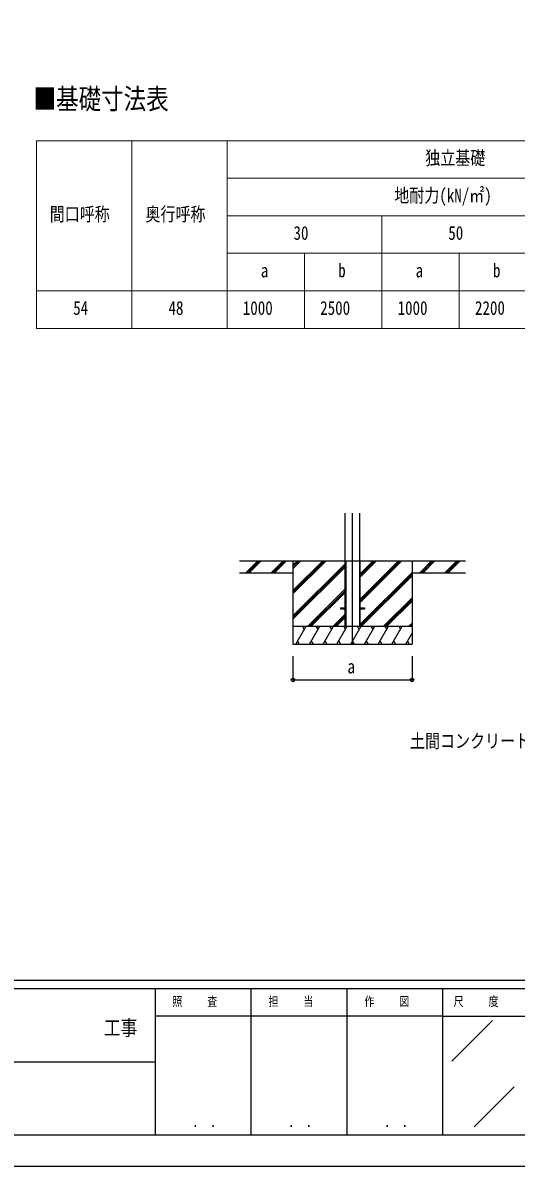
# Model space of a CAD drawing. Units: millimetres, scale not verified. Extents: x -14718 to 14718, y -10395 to 10395.
# Drawn here: x 3422 to 7565, y -10395 to -797 of the extents above; entities that cross this region are included whole.
import ezdxf
from ezdxf.enums import TextEntityAlignment as Align

# ---------------------------------------------------------------- set-up
doc = ezdxf.new("R2010")
doc.units = ezdxf.units.MM
doc.header["$LTSCALE"] = 40
doc.layers.add('0-1_TABLE1', color=7, linetype='Continuous', lineweight=18)
for name, color, linetype in [('0-2_USER1', 3, 'Continuous'), ('0-3_YKK_12', 2, 'Continuous'), ('0-5_YKK_A1', 4, 'Continuous'), ('0-6_YKK_D', 6, 'Continuous'), ('0-7_YKK_ZWAK', 7, 'Continuous')]:
    doc.layers.add(name, color=color, linetype=linetype)
doc.styles.add('ＭＳ ゴシック', font='')
doc.styles.get('ＭＳ ゴシック').set_extended_font_data('MS Gothic')

msp = doc.modelspace()

# ---------------------------------------------------------------- linework, layer by layer
at = {"layer": '0-1_TABLE1'}
for p, q in [((3537.57, -1786.58), (12937.57, -1786.58)), ((3537.57, -1786.58), (3537.57, -3361.58)), ((4337.57, -1786.58), (4337.57, -3361.58)), ((5137.57, -2101.58), (12937.57, -2101.58)), ((5137.57, -2416.58), (12937.57, -2416.58)), ((5137.57, -2731.58), (12937.57, -2731.58)), ((5787.57, -2731.58), (5787.57, -3361.58)), ((7087.57, -2731.58), (7087.57, -3361.58)), ((3537.57, -3361.58), (12937.57, -3361.58))]:
    msp.add_line(p, q, dxfattribs=at)
for points in [[(5137.57, -1786.58), (5137.57, -3046.58), (5137.57, -3361.58)], [(6437.57, -2416.58), (6437.57, -3046.58), (6437.57, -3361.58)], [(3537.57, -3046.58), (5787.57, -3046.58), (6437.57, -3046.58), (7087.57, -3046.58), (7737.57, -3046.58), (8387.57, -3046.58), (9037.57, -3046.58), (9687.57, -3046.58), (10337.57, -3046.58), (10987.57, -3046.58), (11637.57, -3046.58), (12287.57, -3046.58), (12937.57, -3046.58)]]:
    msp.add_lwpolyline(points, dxfattribs=at)
at = {"layer": '0-3_YKK_12'}
msp.add_line((6190.85, -6013.12), (6190.85, -4913.12), dxfattribs=at)
at = {"layer": '0-5_YKK_A1'}
for p, q in [((6128.35, -5863.12), (6128.35, -4913.12)), ((6253.35, -5863.12), (6253.35, -4913.12)), ((5240.85, -5313.12), (6128.35, -5313.12)), ((5295.18, -5413.12), (5395.19, -5313.12)), ((5309.33, -5413.12), (5409.33, -5313.12)), ((5323.47, -5413.12), (5423.47, -5313.12)), ((5507.32, -5413.12), (5607.32, -5313.12)), ((5521.46, -5413.12), (5621.46, -5313.12)), ((5535.6, -5413.12), (5635.6, -5313.12)), ((5690.85, -5313.12), (5690.85, -6013.12)), ((5954.82, -5313.12), (5690.85, -5577.09)), ((5742.69, -5313.12), (5690.85, -5364.96)), ((5940.68, -5313.12), (5690.85, -5562.95)), ((5968.97, -5313.12), (5690.85, -5591.23)), ((5728.55, -5313.12), (5690.85, -5350.82)), ((5756.83, -5313.12), (5690.85, -5379.1)), ((6128.35, -5337.58), (5690.85, -5775.08)), ((6128.35, -5351.72), (5690.85, -5789.22)), ((6128.35, -5365.86), (5690.85, -5803.36)), ((6128.35, -5313.12), (6253.35, -5313.12)), ((6130.05, -5313.12), (6130.05, -5863.12)), ((6133.55, -5313.12), (6133.55, -5863.12)), ((6248.15, -5313.12), (6248.15, -5863.12)), ((6251.65, -5313.12), (6251.65, -5863.12)), ((6253.35, -5313.12), (7140.85, -5313.12)), ((6591.22, -5313.12), (6253.35, -5650.99)), ((6379.09, -5313.12), (6253.35, -5438.85)), ((6577.08, -5313.12), (6253.35, -5636.84)), ((6605.36, -5313.12), (6253.35, -5665.13)), ((6364.95, -5313.12), (6253.35, -5424.71)), ((6393.23, -5313.12), (6253.35, -5453)), ((6690.85, -5313.12), (6690.85, -6013.12)), ((6854.87, -5313.12), (6754.87, -5413.12)), ((6869.01, -5313.12), (6769.01, -5413.12)), ((6883.15, -5313.12), (6783.15, -5413.12)), ((7067, -5313.12), (6967, -5413.12)), ((7081.14, -5313.12), (6981.14, -5413.12)), ((7095.29, -5313.12), (6995.29, -5413.12)), ((5240.85, -5413.12), (5690.85, -5413.12)), ((6690.85, -5411.48), (6253.35, -5848.98)), ((6690.85, -5425.62), (6253.35, -5863.12)), ((6690.85, -5439.76), (6267.49, -5863.12)), ((6690.85, -5413.12), (7140.85, -5413.12)), ((6128.35, -5549.71), (5814.95, -5863.12)), ((6128.35, -5563.85), (5829.09, -5863.12)), ((6128.35, -5578), (5843.23, -5863.12)), ((6690.85, -5623.61), (6451.34, -5863.12)), ((6690.85, -5637.75), (6465.48, -5863.12)), ((6690.85, -5651.89), (6479.63, -5863.12)), ((6090.85, -5708.62), (6090.85, -5717.62)), ((6090.85, -5708.62), (6128.35, -5708.62)), ((6090.85, -5717.62), (6128.35, -5717.62)), ((6253.35, -5708.62), (6290.85, -5708.62)), ((6253.35, -5717.62), (6290.85, -5717.62)), ((6290.85, -5708.62), (6290.85, -5717.62)), ((6128.35, -5761.84), (6027.08, -5863.12)), ((6128.35, -5775.99), (6041.22, -5863.12)), ((6128.35, -5790.13), (6055.36, -5863.12)), ((6690.85, -5835.74), (6663.47, -5863.12)), ((6690.85, -5849.88), (6677.62, -5863.12)), ((5690.85, -5863.12), (6690.85, -5863.12)), ((5713.97, -6013.12), (5800.58, -5863.12)), ((5785.57, -5889.1), (5770.57, -5863.12)), ((5829.44, -6013.12), (5916.05, -5863.12)), ((5901.05, -5889.1), (5886.05, -5863.12)), ((5944.91, -6013.12), (6031.52, -5863.12)), ((6016.51, -5889.1), (6001.51, -5863.12)), ((6060.38, -6013.12), (6146.99, -5863.12)), ((6131.98, -5889.1), (6116.98, -5863.12)), ((6175.85, -6013.12), (6262.46, -5863.12)), ((6247.46, -5889.1), (6232.45, -5863.12)), ((6291.32, -6013.12), (6377.93, -5863.12)), ((6362.93, -5889.1), (6347.93, -5863.12)), ((6406.79, -6013.12), (6493.4, -5863.12)), ((6463.4, -5863.12), (6478.4, -5889.1)), ((6522.26, -6013.12), (6608.87, -5863.12)), ((6578.87, -5863.12), (6593.87, -5889.1)), ((6637.73, -6013.12), (6690.85, -5921.11)), ((5690.85, -6013.12), (6690.85, -6013.12)), ((5728.97, -5987.14), (5743.97, -6013.12)), ((5844.44, -5987.14), (5859.44, -6013.12)), ((5959.91, -5987.14), (5974.91, -6013.12)), ((6075.38, -5987.14), (6090.38, -6013.12)), ((6190.85, -5987.14), (6205.85, -6013.12)), ((6306.32, -5987.14), (6321.32, -6013.12)), ((6421.79, -5987.14), (6436.79, -6013.12)), ((6537.26, -5987.14), (6552.26, -6013.12)), ((6652.73, -5987.14), (6667.73, -6013.12))]:
    msp.add_line(p, q, dxfattribs=at)
at = {"layer": '0-6_YKK_D'}
for p, q in [((5690.85, -6113.12), (5690.85, -6314.12)), ((6690.85, -6113.12), (6690.85, -6314.12)), ((5690.85, -6313.12), (6690.85, -6313.12))]:
    msp.add_line(p, q, dxfattribs=at)
for centre in [(5690.85, -6313.12), (6690.85, -6313.12)]:
    msp.add_circle(centre, 14.88, dxfattribs=at)
at = {"layer": '0-7_YKK_ZWAK'}
for p, q in [((13632.57, -8837.5), (-13667.43, -8837.5)), ((4532.57, -8907.5), (-17.43, -8907.5)), ((5337.57, -8907.5), (5337.57, -10132.5)), ((6142.57, -8907.5), (6142.57, -10132.5)), ((6947.57, -8907.5), (6947.57, -10132.5)), ((7647.57, -8907.5), (6947.57, -8907.5)), ((6947.57, -9135), (4532.57, -9135)), ((6947.57, -9135), (7647.57, -9135)), ((7024.87, -9514.02), (7367.63, -9171.25)), ((-17.43, -9520), (4532.57, -9520)), ((7212.35, -10065.96), (7549.12, -9729.19)), ((-17.43, -10132.5), (4532.57, -10132.5)), ((4532.57, -10132.5), (6947.57, -10132.5)), ((6947.57, -10132.5), (7647.57, -10132.5))]:
    msp.add_line(p, q, dxfattribs=at)
msp.add_lwpolyline([(-14717.5, -10395), (14717.5, -10395), (14717.5, 10395), (-14717.5, 10395)], close=True, dxfattribs=at)
msp.add_lwpolyline([(6947.57, -8907.5), (4532.57, -8907.5), (4532.57, -10132.5)], dxfattribs=at)

# ---------------------------------------------------------------- texts
at = {"layer": '0-1_TABLE1', "style": 'ＭＳ ゴシック', "width": 0.8}
for s, p in [('独立基礎', (6801.97, -2022.83)), ('地耐力(kN/㎡)', (6541.57, -2337.83)), ('間口呼称', (3647.77, -2495.33)), ('奥行呼称', (4451.97, -2495.33)), ('30', (5695.17, -2652.83)), ('50', (6995.17, -2652.83)), ('a', (5420.57, -2967.83)), ('b', (6070.57, -2967.83)), ('a', (6720.57, -2967.83)), ('b', (7370.57, -2967.83)), ('54', (3845.17, -3282.83)), ('48', (4645.17, -3282.83)), ('1000', (5269.37, -3282.83)), ('2500', (5919.37, -3282.83)), ('1000', (6569.37, -3282.83)), ('2200', (7219.37, -3282.83))]:
    msp.add_text(s, height=115.5, dxfattribs=at).set_placement(p, align=Align.BOTTOM_LEFT)
at = {"layer": '0-2_USER1', "style": 'ＭＳ ゴシック', "width": 0.8}
for s, height, p in [('■基礎寸法表', 173.2, (3512.29, -1573.38)), ('土間コンクリート考慮基礎の場合', 115.5, (6673.78, -6918.12))]:
    msp.add_text(s, height=height, dxfattribs=at).set_placement(p, align=Align.BOTTOM_LEFT)
at = {"layer": '0-6_YKK_D', "style": 'ＭＳ ゴシック', "width": 0.8}
msp.add_text('a', height=115.5, dxfattribs=at).set_placement((6148.85, -6293.12), align=Align.BOTTOM_LEFT)
at = {"layer": '0-7_YKK_ZWAK', "style": 'ＭＳ ゴシック', "width": 0.8}
for s, height, p in [('照     査', 76.98, (4677.47, -9073.75)), ('担     当', 76.98, (5485.27, -9073.75)), ('作     図', 76.98, (6290.27, -9073.75)), ('尺     度', 76.98, (7039.97, -9073.75)), ('工事', 128.3, (4103.17, -9336.13)), ('． ．', 90.71, (4847.5, -10095.23)), ('． ．', 90.71, (5652.5, -10095.23)), ('． ．', 90.71, (6457.5, -10095.23))]:
    msp.add_text(s, height=height, dxfattribs=at).set_placement(p, align=Align.BOTTOM_LEFT)

doc.saveas('drawing.dxf')
